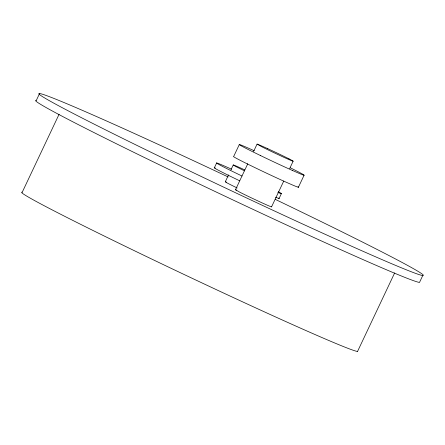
<?xml version="1.0" encoding="UTF-8"?>
<svg xmlns="http://www.w3.org/2000/svg" width="445" height="445" viewBox="0 0 445 445"><rect width="100%" height="100%" fill="white"/><g stroke="black" fill="none" stroke-linecap="round" stroke-linejoin="round"><path stroke-width="0.67" d="M36.323 100.392L39.572 93.517M22.25 192.207L59.085 114.287M214.379 167.748L216.648 162.942M254.195 150.727A35.939 0.94 25.3 0 0 250.769 149.192A36.012 0.94 25.3 0 0 239.338 144.497L233.658 156.512A35.939 0.94 25.3 0 0 247.42 163.955M228.541 174.913L225.304 181.766L226.939 182.834A19.853 0.517 25.3 0 0 232.98 185.915A20.153 0.528 25.3 0 0 237.168 187.962M230.894 169.929L233.252 164.945A19.853 0.517 25.3 0 1 239.633 167.565L244.722 169.879M271.344 206.63A20.153 0.528 25.3 0 1 268.374 205.657A19.853 0.517 25.3 0 1 261.198 202.464L251.992 198.164A19.853 0.517 25.3 0 1 239.699 192.157L235.494 189.748L247.698 163.932M253.561 151.539L257.077 144.097L258.111 144.441M271.55 206.875L283.749 181.059M289.612 168.666L293.127 161.224M279.087 198.487L281.357 193.681M298.395 187.267L304.074 175.252M357.524 351.483L394.654 272.935M422.75 275.55L419.502 282.419A212.704 5.568 25.3 0 1 211.425 189.754A212.704 5.568 25.3 0 1 36.268 100.364M235.494 189.748L236.534 190.093M277.869 192.401L279.538 193.085A35.917 0.94 25.3 0 0 278.414 191.762M275.6 197.207L277.263 197.892A35.917 0.94 25.3 0 0 278.704 198.036M292.621 170.546L298.345 173.049A35.939 0.94 25.3 0 0 301.12 173.328A36.012 0.94 25.3 0 0 290.296 167.804M267.451 148.524L276.656 152.819A19.853 0.517 25.3 0 1 288.944 158.826M260.648 155.628L253.122 151.951A35.939 0.94 25.3 0 1 239.327 144.492M247.442 163.966L254.968 167.643A35.939 0.94 25.3 0 0 286.947 182.567L292.665 185.064A35.939 0.94 25.3 0 0 298.011 186.811M257.077 144.097L261.276 146.505A19.853 0.517 25.3 0 0 273.569 152.518L282.775 156.812A19.853 0.517 25.3 0 0 289.956 160.005A20.153 0.528 25.3 0 0 288.927 158.815M233.252 164.945L234.888 166.013A19.853 0.517 25.3 0 0 240.929 169.094A20.153 0.528 25.3 0 0 244.494 170.841M258.156 144.469A19.853 0.517 25.3 0 1 267.49 148.552M22.2 192.184A186.127 4.873 25.3 0 0 132.599 249.851A186.082 4.873 25.3 0 0 357.452 351.444M242.019 176.031A35.917 0.94 25.3 0 1 217.027 163.393A35.917 0.94 25.3 0 1 231.506 169.172M239.749 180.837A35.917 0.94 25.3 0 1 215.352 168.026M292.626 170.552A35.939 0.94 25.3 0 1 260.637 155.622M225.326 181.777A19.853 0.517 25.3 0 1 226.338 182.111M275.288 199.382A212.704 5.568 25.3 0 1 381.521 259.385A212.704 5.568 25.3 0 1 58.523 105.71A212.704 5.568 25.3 0 1 228.152 176.954"/></g></svg>
